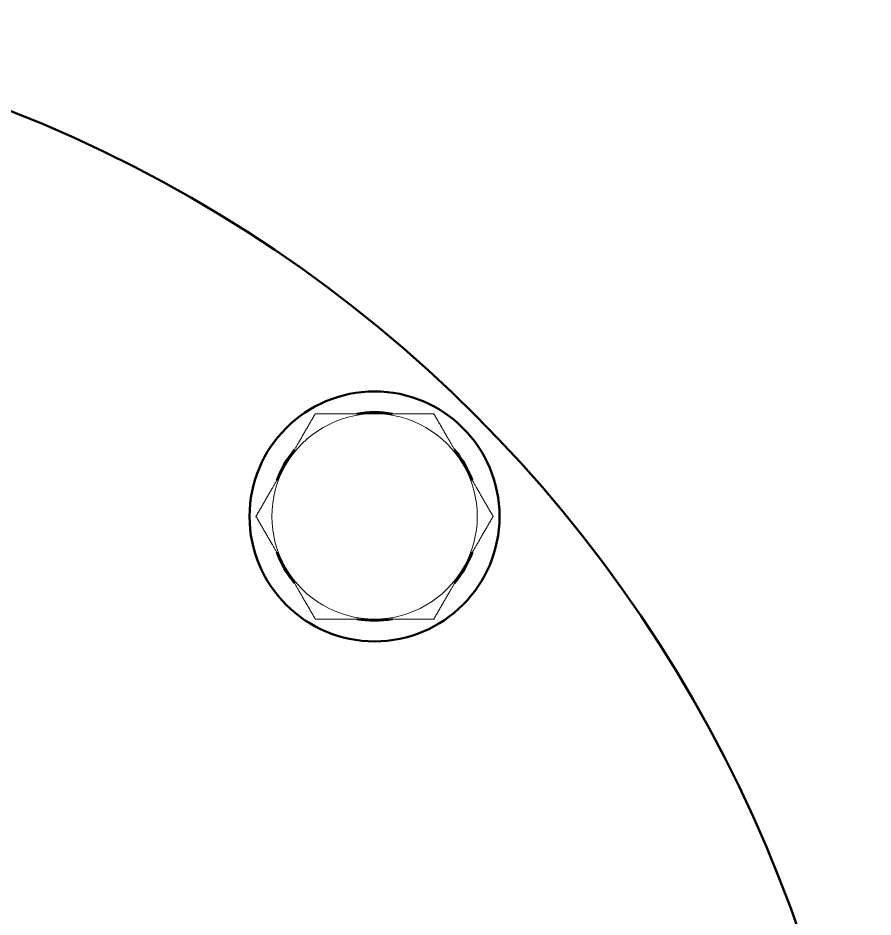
# Model space of a CAD drawing. Header units: inches. Extents: x 15 to 402, y 6 to 261.
# Drawn here: x 202.25 to 208.24, y 95.22 to 101.51 of the extents above; entities that cross this region are included whole.
import ezdxf

# ---------------------------------------------------------------- set-up
doc = ezdxf.new("R2010")
doc.units = ezdxf.units.IN
doc.header["$LTSCALE"] = 12
doc.header["$MEASUREMENT"] = 0
doc.layers.add('Visible (ANSI)', color=7, linetype='Continuous', lineweight=50)

msp = doc.modelspace()

# ---------------------------------------------------------------- linework, layer by layer
at = {"layer": 'Visible (ANSI)'}
for centre, radius in [((198.739183, 92.014122), 9.5), ((204.749591, 98.02453), 0.875)]:
    msp.add_circle(centre, radius, dxfattribs=at)
at = {"layer": 'Visible (ANSI)', "linetype": 'Continuous', "lineweight": 18}
for start, end in [(90, 150), (30, 90), (150, 210), (330, 30), (210, 270), (270, 330)]:
    msp.add_arc((204.749591, 98.02453), 0.71875, start, end, dxfattribs=at)
at = {"layer": 'Visible (ANSI)'}
for start, end in [(80.1516386, 99.8483614), (140.1516386, 159.8483614), (20.1516386, 39.8483614), (200.1516386, 219.8483614), (320.1516386, 339.8483614), (260.1516386, 279.8483614)]:
    msp.add_arc((204.749591, 98.02453), 0.7295, start, end, dxfattribs=at)
at = {"layer": 'Visible (ANSI)', "linetype": 'Continuous', "lineweight": 18}
for points, weights in [([(204.127135, 98.383905), (204.223429, 98.550691), (204.33462, 98.74328)], [1, 1.04314139574, 1.01001874936]), ([(204.33462, 98.74328), (204.557002, 98.74328), (204.749591, 98.74328)], [1.01001874936, 1.04314139574, 1]), ([(204.749591, 98.74328), (204.942179, 98.74328), (205.164561, 98.74328)], [1, 1.04314139574, 1.01001874936]), ([(205.164561, 98.74328), (205.275752, 98.550691), (205.372047, 98.383905)], [1.01001874936, 1.04314139574, 1]), ([(203.91965, 98.02453), (204.030841, 98.217118), (204.127135, 98.383905)], [1.01001874936, 1.04314139574, 1]), ([(205.372047, 98.383905), (205.468341, 98.217118), (205.579532, 98.02453)], [1, 1.04314139574, 1.01001874936]), ([(204.127135, 97.665155), (204.030841, 97.831941), (203.91965, 98.02453)], [1, 1.04314139574, 1.01001874936]), ([(205.579532, 98.02453), (205.468341, 97.831941), (205.372047, 97.665155)], [1.01001874936, 1.04314139574, 1]), ([(204.33462, 97.30578), (204.223429, 97.498368), (204.127135, 97.665155)], [1.01001874936, 1.04314139574, 1]), ([(205.372047, 97.665155), (205.275752, 97.498368), (205.164561, 97.30578)], [1, 1.04314139574, 1.01001874936]), ([(204.749591, 97.30578), (204.557002, 97.30578), (204.33462, 97.30578)], [1, 1.04314139574, 1.01001874936]), ([(205.164561, 97.30578), (204.942179, 97.30578), (204.749591, 97.30578)], [1.01001874936, 1.04314139574, 1])]:
    msp.add_rational_spline(points, weights, degree=2, dxfattribs=at)

doc.saveas('drawing.dxf')
